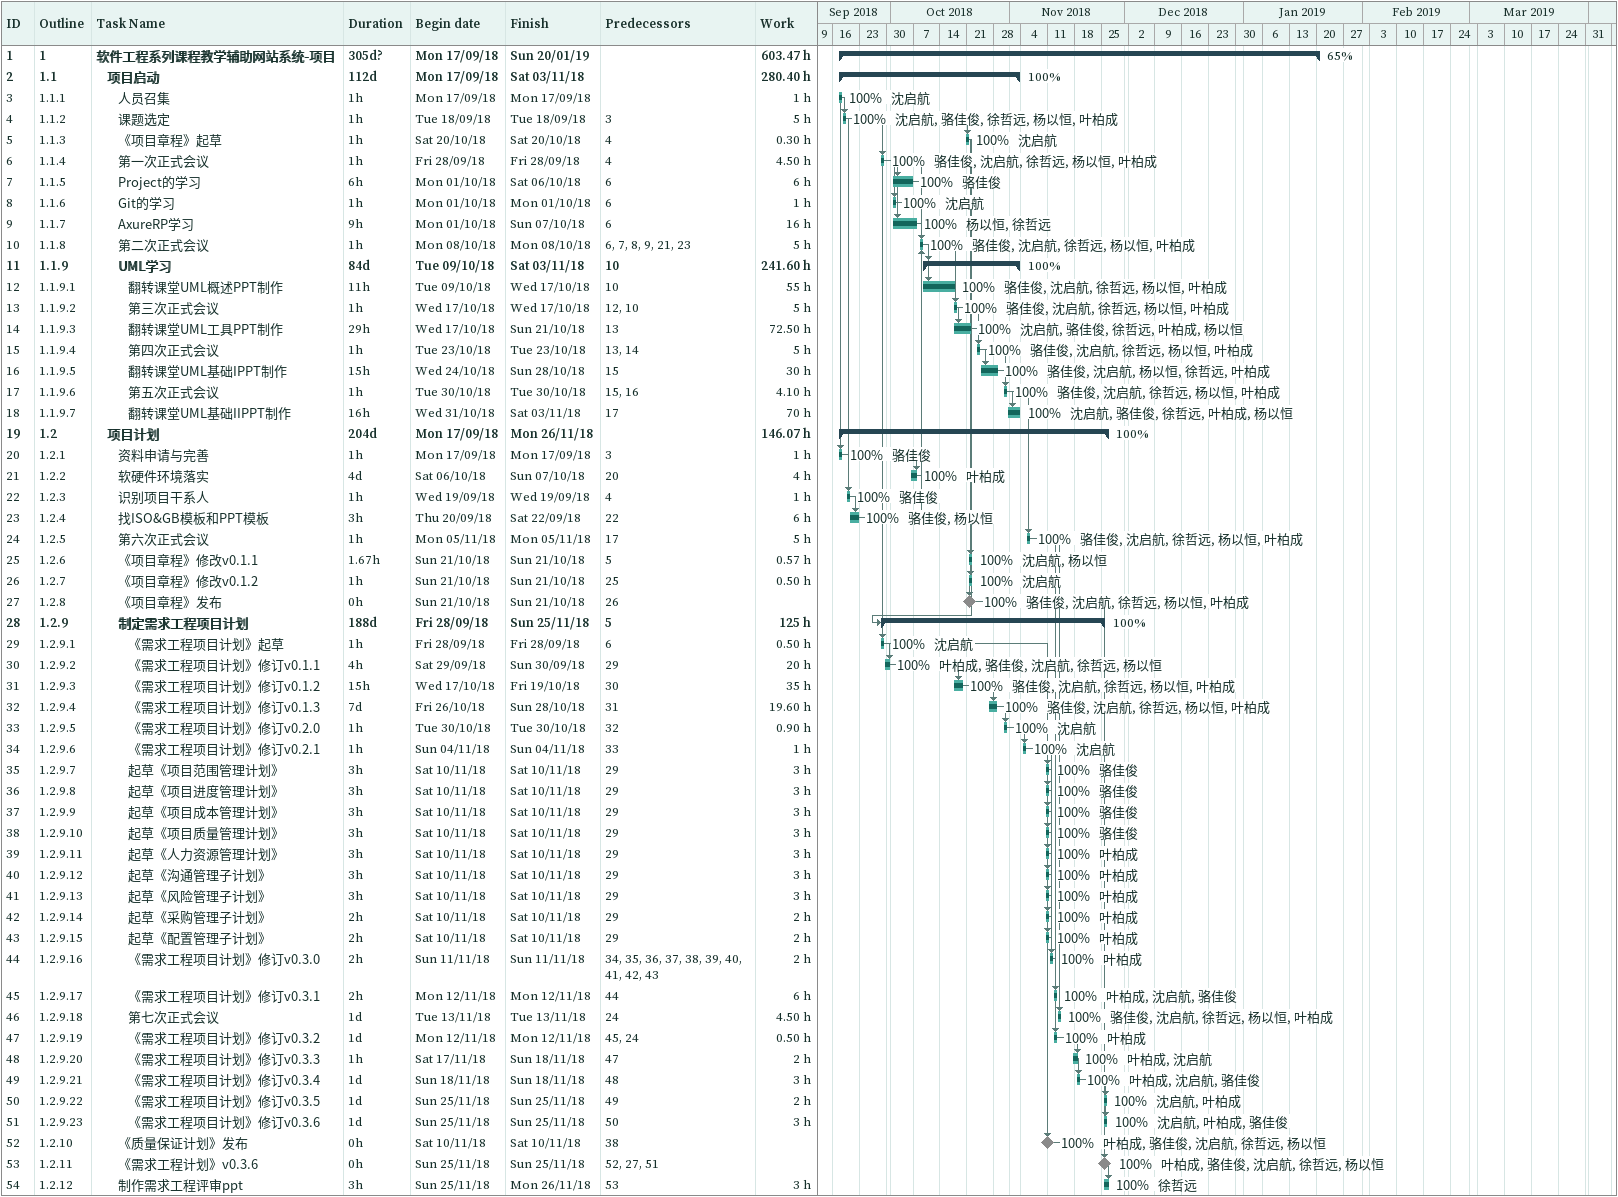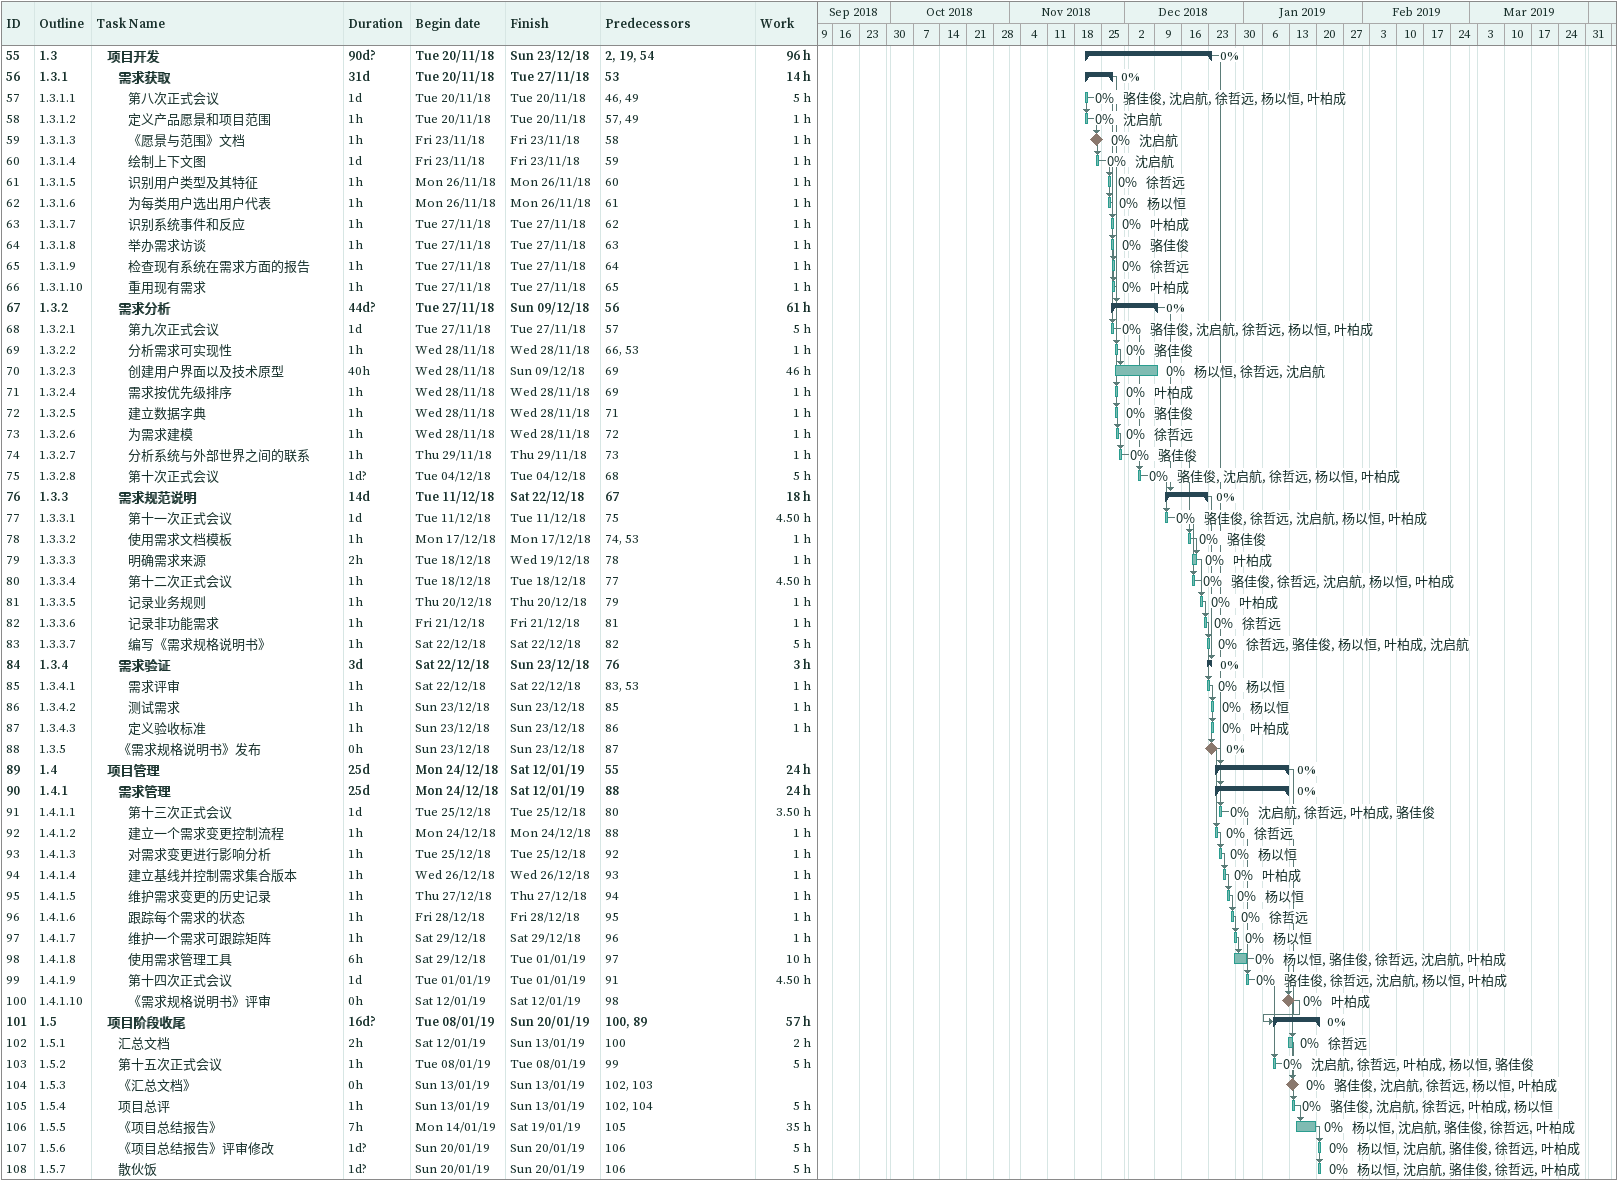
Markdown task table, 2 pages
| ID | WBS | Task | Duration | Start | Finish | Predecessors | Resources | % complete | Work (h) |
|---|---|---|---|---|---|---|---|---|---|
| 1 | 1 | **软件工程系列课程教学辅助网站系统-项目** | 305d? | 2018-09-17 | 2019-01-20 |  |  | 65 | 603.47 |
| 2 | 1.1 | **项目启动** | 112d | 2018-09-17 | 2018-11-03 |  |  | 100 | 280.40 |
| 3 | 1.1.1 | 人员召集 | 1h | 2018-09-17 | 2018-09-17 |  | 沈启航 | 100 | 1 |
| 4 | 1.1.2 | 课题选定 | 1h | 2018-09-18 | 2018-09-18 | 3 | 沈启航, 骆佳俊, 徐哲远, 杨以恒, 叶柏成 | 100 | 5 |
| 5 | 1.1.3 | 《项目章程》起草 | 1h | 2018-10-20 | 2018-10-20 | 4 | 沈启航 | 100 | 0.30 |
| 6 | 1.1.4 | 第一次正式会议 | 1h | 2018-09-28 | 2018-09-28 | 4 | 骆佳俊, 沈启航, 徐哲远, 杨以恒, 叶柏成 | 100 | 4.50 |
| 7 | 1.1.5 | Project的学习 | 6h | 2018-10-01 | 2018-10-06 | 6 | 骆佳俊 | 100 | 6 |
| 8 | 1.1.6 | Git的学习 | 1h | 2018-10-01 | 2018-10-01 | 6 | 沈启航 | 100 | 1 |
| 9 | 1.1.7 | AxureRP学习 | 9h | 2018-10-01 | 2018-10-07 | 6 | 杨以恒, 徐哲远 | 100 | 16 |
| 10 | 1.1.8 | 第二次正式会议 | 1h | 2018-10-08 | 2018-10-08 | 6, 7, 8, 9, 21, 23 | 骆佳俊, 沈启航, 徐哲远, 杨以恒, 叶柏成 | 100 | 5 |
| 11 | 1.1.9 | **UML学习** | 84d | 2018-10-09 | 2018-11-03 | 10 |  | 100 | 241.60 |
| 12 | 1.1.9.1 | 翻转课堂UML概述PPT制作 | 11h | 2018-10-09 | 2018-10-17 | 10 | 骆佳俊, 沈启航, 徐哲远, 杨以恒, 叶柏成 | 100 | 55 |
| 13 | 1.1.9.2 | 第三次正式会议 | 1h | 2018-10-17 | 2018-10-17 | 12, 10 | 骆佳俊, 沈启航, 徐哲远, 杨以恒, 叶柏成 | 100 | 5 |
| 14 | 1.1.9.3 | 翻转课堂UML工具PPT制作 | 29h | 2018-10-17 | 2018-10-21 | 13 | 沈启航, 骆佳俊, 徐哲远, 叶柏成, 杨以恒 | 100 | 72.50 |
| 15 | 1.1.9.4 | 第四次正式会议 | 1h | 2018-10-23 | 2018-10-23 | 13, 14 | 骆佳俊, 沈启航, 徐哲远, 杨以恒, 叶柏成 | 100 | 5 |
| 16 | 1.1.9.5 | 翻转课堂UML基础IPPT制作 | 15h | 2018-10-24 | 2018-10-28 | 15 | 骆佳俊, 沈启航, 杨以恒, 徐哲远, 叶柏成 | 100 | 30 |
| 17 | 1.1.9.6 | 第五次正式会议 | 1h | 2018-10-30 | 2018-10-30 | 15, 16 | 骆佳俊, 沈启航, 徐哲远, 杨以恒, 叶柏成 | 100 | 4.10 |
| 18 | 1.1.9.7 | 翻转课堂UML基础IIPPT制作 | 16h | 2018-10-31 | 2018-11-03 | 17 | 沈启航, 骆佳俊, 徐哲远, 叶柏成, 杨以恒 | 100 | 70 |
| 19 | 1.2 | **项目计划** | 204d | 2018-09-17 | 2018-11-26 |  |  | 100 | 146.07 |
| 20 | 1.2.1 | 资料申请与完善 | 1h | 2018-09-17 | 2018-09-17 | 3 | 骆佳俊 | 100 | 1 |
| 21 | 1.2.2 | 软硬件环境落实 | 4d | 2018-10-06 | 2018-10-07 | 20 | 叶柏成 | 100 | 4 |
| 22 | 1.2.3 | 识别项目干系人 | 1h | 2018-09-19 | 2018-09-19 | 4 | 骆佳俊 | 100 | 1 |
| 23 | 1.2.4 | 找ISO&GB模板和PPT模板 | 3h | 2018-09-20 | 2018-09-22 | 22 | 骆佳俊, 杨以恒 | 100 | 6 |
| 24 | 1.2.5 | 第六次正式会议 | 1h | 2018-11-05 | 2018-11-05 | 17 | 骆佳俊, 沈启航, 徐哲远, 杨以恒, 叶柏成 | 100 | 5 |
| 25 | 1.2.6 | 《项目章程》修改v0.1.1 | 1.67h | 2018-10-21 | 2018-10-21 | 5 | 沈启航, 杨以恒 | 100 | 0.57 |
| 26 | 1.2.7 | 《项目章程》修改v0.1.2 | 1h | 2018-10-21 | 2018-10-21 | 25 | 沈启航 | 100 | 0.50 |
| 27 | 1.2.8 | 《项目章程》发布 | 0h | 2018-10-21 | 2018-10-21 | 26 | 骆佳俊, 沈启航, 徐哲远, 杨以恒, 叶柏成 | 100 |  |
| 28 | 1.2.9 | **制定需求工程项目计划** | 188d | 2018-09-28 | 2018-11-25 | 5 |  | 100 | 125 |
| 29 | 1.2.9.1 | 《需求工程项目计划》起草 | 1h | 2018-09-28 | 2018-09-28 | 6 | 沈启航 | 100 | 0.50 |
| 30 | 1.2.9.2 | 《需求工程项目计划》修订v0.1.1 | 4h | 2018-09-29 | 2018-09-30 | 29 | 叶柏成, 骆佳俊, 沈启航, 徐哲远, 杨以恒 | 100 | 20 |
| 31 | 1.2.9.3 | 《需求工程项目计划》修订v0.1.2 | 15h | 2018-10-17 | 2018-10-19 | 30 | 骆佳俊, 沈启航, 徐哲远, 杨以恒, 叶柏成 | 100 | 35 |
| 32 | 1.2.9.4 | 《需求工程项目计划》修订v0.1.3 | 7d | 2018-10-26 | 2018-10-28 | 31 | 骆佳俊, 沈启航, 徐哲远, 杨以恒, 叶柏成 | 100 | 19.60 |
| 33 | 1.2.9.5 | 《需求工程项目计划》修订v0.2.0 | 1h | 2018-10-30 | 2018-10-30 | 32 | 沈启航 | 100 | 0.90 |
| 34 | 1.2.9.6 | 《需求工程项目计划》修订v0.2.1 | 1h | 2018-11-04 | 2018-11-04 | 33 | 沈启航 | 100 | 1 |
| 35 | 1.2.9.7 | 起草《项目范围管理计划》 | 3h | 2018-11-10 | 2018-11-10 | 29 | 骆佳俊 | 100 | 3 |
| 36 | 1.2.9.8 | 起草《项目进度管理计划》 | 3h | 2018-11-10 | 2018-11-10 | 29 | 骆佳俊 | 100 | 3 |
| 37 | 1.2.9.9 | 起草《项目成本管理计划》 | 3h | 2018-11-10 | 2018-11-10 | 29 | 骆佳俊 | 100 | 3 |
| 38 | 1.2.9.10 | 起草《项目质量管理计划》 | 3h | 2018-11-10 | 2018-11-10 | 29 | 骆佳俊 | 100 | 3 |
| 39 | 1.2.9.11 | 起草《人力资源管理计划》 | 3h | 2018-11-10 | 2018-11-10 | 29 | 叶柏成 | 100 | 3 |
| 40 | 1.2.9.12 | 起草《沟通管理子计划》 | 3h | 2018-11-10 | 2018-11-10 | 29 | 叶柏成 | 100 | 3 |
| 41 | 1.2.9.13 | 起草《风险管理子计划》 | 3h | 2018-11-10 | 2018-11-10 | 29 | 叶柏成 | 100 | 3 |
| 42 | 1.2.9.14 | 起草《采购管理子计划》 | 2h | 2018-11-10 | 2018-11-10 | 29 | 叶柏成 | 100 | 2 |
| 43 | 1.2.9.15 | 起草《配置管理子计划》 | 2h | 2018-11-10 | 2018-11-10 | 29 | 叶柏成 | 100 | 2 |
| 44 | 1.2.9.16 | 《需求工程项目计划》修订v0.3.0 | 2h | 2018-11-11 | 2018-11-11 | 34, 35, 36, 37, 38, 39, 40, 41, 42, 43 | 叶柏成 | 100 | 2 |
| 45 | 1.2.9.17 | 《需求工程项目计划》修订v0.3.1 | 2h | 2018-11-12 | 2018-11-12 | 44 | 叶柏成, 沈启航, 骆佳俊 | 100 | 6 |
| 46 | 1.2.9.18 | 第七次正式会议 | 1d | 2018-11-13 | 2018-11-13 | 24 | 骆佳俊, 沈启航, 徐哲远, 杨以恒, 叶柏成 | 100 | 4.50 |
| 47 | 1.2.9.19 | 《需求工程项目计划》修订v0.3.2 | 1d | 2018-11-12 | 2018-11-12 | 45, 24 | 叶柏成 | 100 | 0.50 |
| 48 | 1.2.9.20 | 《需求工程项目计划》修订v0.3.3 | 1h | 2018-11-17 | 2018-11-18 | 47 | 叶柏成, 沈启航 | 100 | 2 |
| 49 | 1.2.9.21 | 《需求工程项目计划》修订v0.3.4 | 1d | 2018-11-18 | 2018-11-18 | 48 | 叶柏成, 沈启航, 骆佳俊 | 100 | 3 |
| 50 | 1.2.9.22 | 《需求工程项目计划》修订v0.3.5 | 1d | 2018-11-25 | 2018-11-25 | 49 | 沈启航, 叶柏成 | 100 | 2 |
| 51 | 1.2.9.23 | 《需求工程项目计划》修订v0.3.6 | 1d | 2018-11-25 | 2018-11-25 | 50 | 沈启航, 叶柏成, 骆佳俊 | 100 | 3 |
| 52 | 1.2.10 | 《质量保证计划》发布 | 0h | 2018-11-10 | 2018-11-10 | 38 | 叶柏成, 骆佳俊, 沈启航, 徐哲远, 杨以恒 | 100 |  |
| 53 | 1.2.11 | 《需求工程计划》v0.3.6 | 0h | 2018-11-25 | 2018-11-25 | 52, 27, 51 | 叶柏成, 骆佳俊, 沈启航, 徐哲远, 杨以恒 | 100 |  |
| 54 | 1.2.12 | 制作需求工程评审ppt | 3h | 2018-11-25 | 2018-11-26 | 53 | 徐哲远 | 100 | 3 |
| 55 | 1.3 | **项目开发** | 90d? | 2018-11-20 | 2018-12-23 | 2, 19, 54 |  | 0 | 96 |
| 56 | 1.3.1 | **需求获取** | 31d | 2018-11-20 | 2018-11-27 | 53 |  | 0 | 14 |
| 57 | 1.3.1.1 | 第八次正式会议 | 1d | 2018-11-20 | 2018-11-20 | 46, 49 | 骆佳俊, 沈启航, 徐哲远, 杨以恒, 叶柏成 | 0 | 5 |
| 58 | 1.3.1.2 | 定义产品愿景和项目范围 | 1h | 2018-11-20 | 2018-11-20 | 57, 49 | 沈启航 | 0 | 1 |
| 59 | 1.3.1.3 | 《愿景与范围》文档 | 1h | 2018-11-23 | 2018-11-23 | 58 | 沈启航 | 0 | 1 |
| 60 | 1.3.1.4 | 绘制上下文图 | 1d | 2018-11-23 | 2018-11-23 | 59 | 沈启航 | 0 | 1 |
| 61 | 1.3.1.5 | 识别用户类型及其特征 | 1h | 2018-11-26 | 2018-11-26 | 60 | 徐哲远 | 0 | 1 |
| 62 | 1.3.1.6 | 为每类用户选出用户代表 | 1h | 2018-11-26 | 2018-11-26 | 61 | 杨以恒 | 0 | 1 |
| 63 | 1.3.1.7 | 识别系统事件和反应 | 1h | 2018-11-27 | 2018-11-27 | 62 | 叶柏成 | 0 | 1 |
| 64 | 1.3.1.8 | 举办需求访谈 | 1h | 2018-11-27 | 2018-11-27 | 63 | 骆佳俊 | 0 | 1 |
| 65 | 1.3.1.9 | 检查现有系统在需求方面的报告 | 1h | 2018-11-27 | 2018-11-27 | 64 | 徐哲远 | 0 | 1 |
| 66 | 1.3.1.10 | 重用现有需求 | 1h | 2018-11-27 | 2018-11-27 | 65 | 叶柏成 | 0 | 1 |
| 67 | 1.3.2 | **需求分析** | 44d? | 2018-11-27 | 2018-12-09 | 56 |  | 0 | 61 |
| 68 | 1.3.2.1 | 第九次正式会议 | 1d | 2018-11-27 | 2018-11-27 | 57 | 骆佳俊, 沈启航, 徐哲远, 杨以恒, 叶柏成 | 0 | 5 |
| 69 | 1.3.2.2 | 分析需求可实现性 | 1h | 2018-11-28 | 2018-11-28 | 66, 53 | 骆佳俊 | 0 | 1 |
| 70 | 1.3.2.3 | 创建用户界面以及技术原型 | 40h | 2018-11-28 | 2018-12-09 | 69 | 杨以恒, 徐哲远, 沈启航 | 0 | 46 |
| 71 | 1.3.2.4 | 需求按优先级排序 | 1h | 2018-11-28 | 2018-11-28 | 69 | 叶柏成 | 0 | 1 |
| 72 | 1.3.2.5 | 建立数据字典 | 1h | 2018-11-28 | 2018-11-28 | 71 | 骆佳俊 | 0 | 1 |
| 73 | 1.3.2.6 | 为需求建模 | 1h | 2018-11-28 | 2018-11-28 | 72 | 徐哲远 | 0 | 1 |
| 74 | 1.3.2.7 | 分析系统与外部世界之间的联系 | 1h | 2018-11-29 | 2018-11-29 | 73 | 骆佳俊 | 0 | 1 |
| 75 | 1.3.2.8 | 第十次正式会议 | 1d? | 2018-12-04 | 2018-12-04 | 68 | 骆佳俊, 沈启航, 徐哲远, 杨以恒, 叶柏成 | 0 | 5 |
| 76 | 1.3.3 | **需求规范说明** | 14d | 2018-12-11 | 2018-12-22 | 67 |  | 0 | 18 |
| 77 | 1.3.3.1 | 第十一次正式会议 | 1d | 2018-12-11 | 2018-12-11 | 75 | 骆佳俊, 徐哲远, 沈启航, 杨以恒, 叶柏成 | 0 | 4.50 |
| 78 | 1.3.3.2 | 使用需求文档模板 | 1h | 2018-12-17 | 2018-12-17 | 74, 53 | 骆佳俊 | 0 | 1 |
| 79 | 1.3.3.3 | 明确需求来源 | 2h | 2018-12-18 | 2018-12-19 | 78 | 叶柏成 | 0 | 1 |
| 80 | 1.3.3.4 | 第十二次正式会议 | 1h | 2018-12-18 | 2018-12-18 | 77 | 骆佳俊, 徐哲远, 沈启航, 杨以恒, 叶柏成 | 0 | 4.50 |
| 81 | 1.3.3.5 | 记录业务规则 | 1h | 2018-12-20 | 2018-12-20 | 79 | 叶柏成 | 0 | 1 |
| 82 | 1.3.3.6 | 记录非功能需求 | 1h | 2018-12-21 | 2018-12-21 | 81 | 徐哲远 | 0 | 1 |
| 83 | 1.3.3.7 | 编写《需求规格说明书》 | 1h | 2018-12-22 | 2018-12-22 | 82 | 徐哲远, 骆佳俊, 杨以恒, 叶柏成, 沈启航 | 0 | 5 |
| 84 | 1.3.4 | **需求验证** | 3d | 2018-12-22 | 2018-12-23 | 76 |  | 0 | 3 |
| 85 | 1.3.4.1 | 需求评审 | 1h | 2018-12-22 | 2018-12-22 | 83, 53 | 杨以恒 | 0 | 1 |
| 86 | 1.3.4.2 | 测试需求 | 1h | 2018-12-23 | 2018-12-23 | 85 | 杨以恒 | 0 | 1 |
| 87 | 1.3.4.3 | 定义验收标准 | 1h | 2018-12-23 | 2018-12-23 | 86 | 叶柏成 | 0 | 1 |
| 88 | 1.3.5 | 《需求规格说明书》发布 | 0h | 2018-12-23 | 2018-12-23 | 87 |  | 0 |  |
| 89 | 1.4 | **项目管理** | 25d | 2018-12-24 | 2019-01-12 | 55 |  | 0 | 24 |
| 90 | 1.4.1 | **需求管理** | 25d | 2018-12-24 | 2019-01-12 | 88 |  | 0 | 24 |
| 91 | 1.4.1.1 | 第十三次正式会议 | 1d | 2018-12-25 | 2018-12-25 | 80 | 沈启航, 徐哲远, 叶柏成, 骆佳俊 | 0 | 3.50 |
| 92 | 1.4.1.2 | 建立一个需求变更控制流程 | 1h | 2018-12-24 | 2018-12-24 | 88 | 徐哲远 | 0 | 1 |
| 93 | 1.4.1.3 | 对需求变更进行影响分析 | 1h | 2018-12-25 | 2018-12-25 | 92 | 杨以恒 | 0 | 1 |
| 94 | 1.4.1.4 | 建立基线并控制需求集合版本 | 1h | 2018-12-26 | 2018-12-26 | 93 | 叶柏成 | 0 | 1 |
| 95 | 1.4.1.5 | 维护需求变更的历史记录 | 1h | 2018-12-27 | 2018-12-27 | 94 | 杨以恒 | 0 | 1 |
| 96 | 1.4.1.6 | 跟踪每个需求的状态 | 1h | 2018-12-28 | 2018-12-28 | 95 | 徐哲远 | 0 | 1 |
| 97 | 1.4.1.7 | 维护一个需求可跟踪矩阵 | 1h | 2018-12-29 | 2018-12-29 | 96 | 杨以恒 | 0 | 1 |
| 98 | 1.4.1.8 | 使用需求管理工具 | 6h | 2018-12-29 | 2019-01-01 | 97 | 杨以恒, 骆佳俊, 徐哲远, 沈启航, 叶柏成 | 0 | 10 |
| 99 | 1.4.1.9 | 第十四次正式会议 | 1d | 2019-01-01 | 2019-01-01 | 91 | 骆佳俊, 徐哲远, 沈启航, 杨以恒, 叶柏成 | 0 | 4.50 |
| 100 | 1.4.1.10 | 《需求规格说明书》评审 | 0h | 2019-01-12 | 2019-01-12 | 98 | 叶柏成 | 0 |  |
| 101 | 1.5 | **项目阶段收尾** | 16d? | 2019-01-08 | 2019-01-20 | 100, 89 |  | 0 | 57 |
| 102 | 1.5.1 | 汇总文档 | 2h | 2019-01-12 | 2019-01-13 | 100 | 徐哲远 | 0 | 2 |
| 103 | 1.5.2 | 第十五次正式会议 | 1h | 2019-01-08 | 2019-01-08 | 99 | 沈启航, 徐哲远, 叶柏成, 杨以恒, 骆佳俊 | 0 | 5 |
| 104 | 1.5.3 | 《汇总文档》 | 0h | 2019-01-13 | 2019-01-13 | 102, 103 | 骆佳俊, 沈启航, 徐哲远, 杨以恒, 叶柏成 | 0 |  |
| 105 | 1.5.4 | 项目总评 | 1h | 2019-01-13 | 2019-01-13 | 102, 104 | 骆佳俊, 沈启航, 徐哲远, 叶柏成, 杨以恒 | 0 | 5 |
| 106 | 1.5.5 | 《项目总结报告》 | 7h | 2019-01-14 | 2019-01-19 | 105 | 杨以恒, 沈启航, 骆佳俊, 徐哲远, 叶柏成 | 0 | 35 |
| 107 | 1.5.6 | 《项目总结报告》评审修改 | 1d? | 2019-01-20 | 2019-01-20 | 106 | 杨以恒, 沈启航, 骆佳俊, 徐哲远, 叶柏成 | 0 | 5 |
| 108 | 1.5.7 | 散伙饭 | 1d? | 2019-01-20 | 2019-01-20 | 106 | 杨以恒, 沈启航, 骆佳俊, 徐哲远, 叶柏成 | 0 | 5 |
